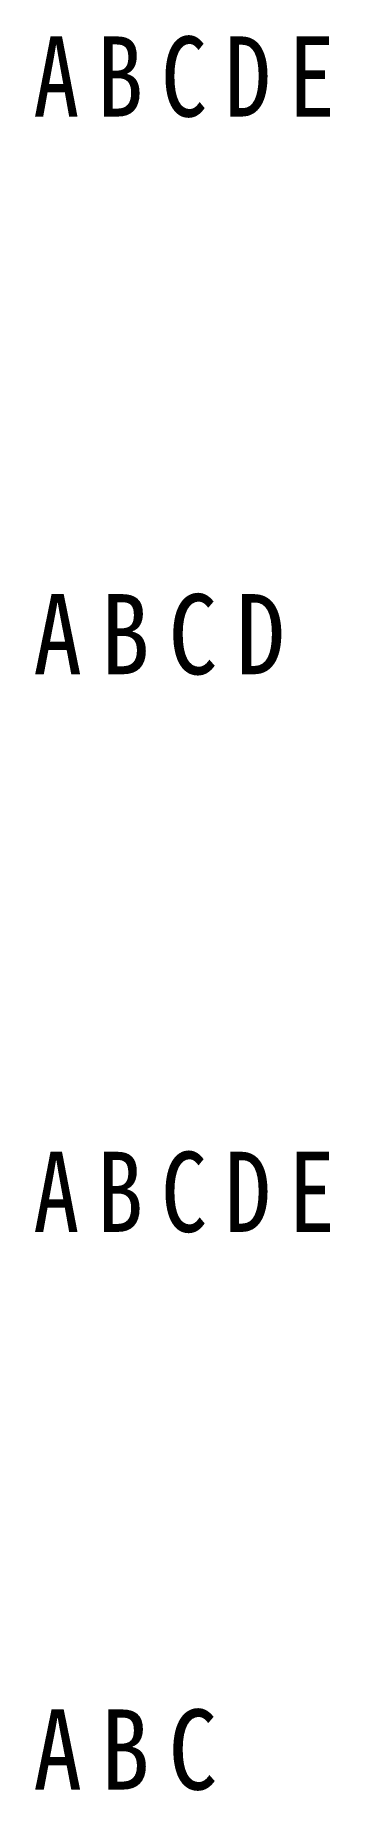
# Model space of a CAD drawing. Units: millimetres at full size, sheet at 1:100. Extents: x -15540 to -13920, y -6551 to 3087.
import ezdxf

# ---------------------------------------------------------------- set-up
doc = ezdxf.new("R2010")
doc.units = ezdxf.units.MM
doc.header["$LTSCALE"] = 100
doc.layers.add('0-0', color=7, linetype='Continuous')
doc.styles.add('ＭＳ ゴシック', font='')
doc.styles.get('ＭＳ ゴシック').set_extended_font_data('MS Gothic')

msp = doc.modelspace()

# ---------------------------------------------------------------- texts
at = {"layer": '0-0', "char_height": 439.9, "attachment_point": 7, "style": 'ＭＳ ゴシック'}
for s, insert in [('\\T1.38;\\W0.85;ABCDE', (-15551, 2632.7)), ('\\T1.38;\\W0.9;ABCD', (-15551, -428.6)), ('\\T1.38;\\W0.85;ABCDE', (-15551, -3489.8)), ('\\T1.38;\\W0.9;ABC', (-15551, -6551))]:
    msp.add_mtext(s, dxfattribs=dict(at, insert=insert))

doc.saveas('drawing.dxf')
